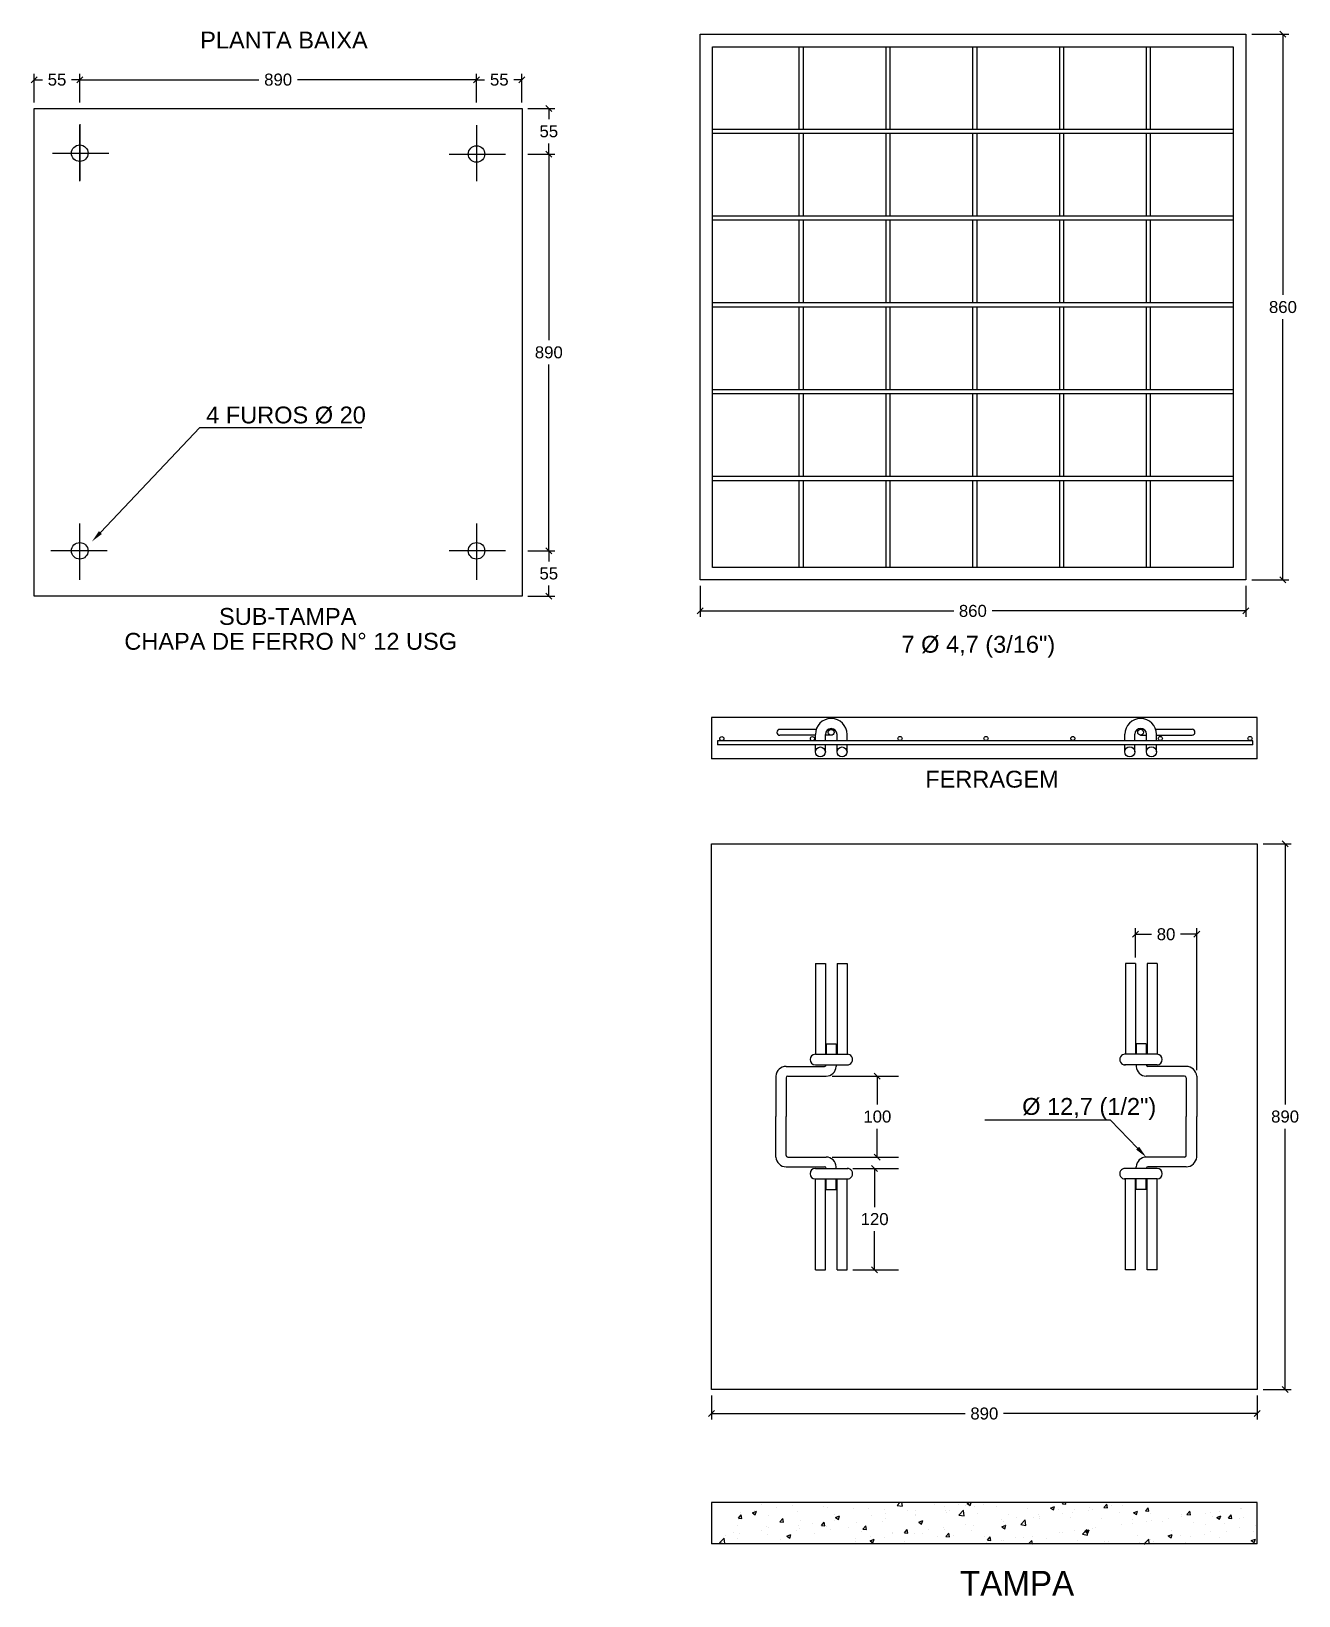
# Model space of a CAD drawing. Header units: millimetres. Extents: x 425 to 646, y 332 to 411.
# Drawn here: x 555.274 to 557.388, y 383.827 to 386.436 of the extents above; entities that cross this region are included whole.
import ezdxf
from ezdxf.enums import TextEntityAlignment as Align

# ---------------------------------------------------------------- set-up
doc = ezdxf.new("R2010")
doc.units = ezdxf.units.MM
doc.linetypes.add('DASHDOT2', pattern=[12.7, 6.35, -3.175, 0, -3.175])
doc.linetypes.add('HIDDEN2', pattern=[4.7625, 3.175, -1.5875])
for name, color, linetype in [('Alvenaria', 7, 'Continuous'), ('Cotas', 1, 'Continuous'), ('nivel', 4, 'Continuous'), ('texto', 7, 'Continuous')]:
    doc.layers.add(name, color=color, linetype=linetype)
doc.styles.add('ARIAL', font='arial.ttf')
doc.styles.add('AVANGARD', font='', dxfattribs={"height": 0.075})
doc.styles.get('AVANGARD').set_extended_font_data('AvantGarde Bk BT')
doc.dimstyles.new('RICARDO-1-10', dxfattribs={"dimtxt": 0.02, "dimasz": 0.01, "dimexe": 0.01, "dimexo": 0.01, "dimgap": 0.01, "dimtad": 0, "dimtih": 1, "dimtoh": 1, "dimdec": 0, "dimlfac": 1000, "dimzin": 0, "dimdsep": 46, "dimtxsty": 'ARIAL', "dimblk": 'OBLIQUE', "dimcen": 0, "dimclrt": 4, "dimadec": 0, "dimazin": 0, "dimtfac": 1, "dimtdec": 0, "dimtofl": 0, "dimtmove": 0, "dimatfit": 3, "dimldrblk": 'CLOSEDBLANK', "dimfxl": 0, "dimtolj": 1, "dimtzin": 0, "dimarcsym": 0})

# ---------------------------------------------------------------- blocks, each defined once
blk = doc.blocks.new('*X17')
at = {"color": 0}
for p, q in [((109.268, 71.43), (109.268, 71.43)), ((109.641, 71.415), (109.641, 71.415)), ((109.83, 71.376), (109.83, 71.376)), ((110.015, 71.399), (110.015, 71.399)), ((110.272, 71.434), (110.272, 71.434)), ((110.389, 71.383), (110.389, 71.383)), ((110.441, 71.381), (110.441, 71.381)), ((110.762, 71.367), (110.762, 71.367)), ((110.8, 71.43), (110.8, 71.43)), ((110.934, 71.358), (110.934, 71.358)), ((111.136, 71.351), (111.136, 71.351)), ((111.285, 71.4), (111.319, 71.435)), ((111.285, 71.4), (111.347, 71.39)), ((111.348, 71.39), (111.342, 71.435)), ((111.343, 71.428), (111.343, 71.428)), ((111.362, 71.43), (111.362, 71.43)), ((111.736, 71.414), (111.736, 71.414)), ((111.853, 71.391), (111.853, 71.391)), ((112.028, 71.414), (112.028, 71.414)), ((112.11, 71.398), (112.11, 71.398)), ((112.133, 71.424), (112.16, 71.435)), ((112.133, 71.424), (112.168, 71.401)), ((112.168, 71.401), (112.18, 71.435)), ((112.222, 71.389), (112.222, 71.389)), ((112.327, 71.414), (112.327, 71.414)), ((112.483, 71.382), (112.483, 71.382)), ((112.857, 71.366), (112.857, 71.366)), ((113.139, 71.368), (113.188, 71.387)), ((113.139, 71.368), (113.174, 71.345)), ((113.174, 71.345), (113.188, 71.387)), ((113.231, 71.351), (113.231, 71.351)), ((113.284, 71.421), (113.296, 71.435)), ((113.284, 71.421), (113.326, 71.417)), ((113.326, 71.417), (113.323, 71.435)), ((113.609, 71.37), (113.609, 71.37)), ((113.653, 71.355), (113.653, 71.355)), ((113.786, 71.377), (113.82, 71.417)), ((113.786, 71.377), (113.828, 71.373)), ((113.819, 71.38), (113.819, 71.38)), ((113.828, 71.373), (113.82, 71.417)), ((113.874, 71.405), (113.874, 71.405)), ((114.013, 71.404), (114.013, 71.404)), ((114.288, 71.333), (114.322, 71.373)), ((114.33, 71.329), (114.322, 71.373)), ((115.434, 71.362), (115.434, 71.362)), ((115.455, 71.361), (115.455, 71.361)), ((109.364, 71.234), (109.364, 71.234)), ((109.365, 71.246), (109.398, 71.286)), ((109.365, 71.246), (109.407, 71.242)), ((109.39, 71.318), (109.39, 71.318)), ((109.407, 71.242), (109.399, 71.286)), ((109.533, 71.311), (109.582, 71.33)), ((109.533, 71.311), (109.568, 71.287)), ((109.565, 71.341), (109.565, 71.341)), ((109.568, 71.287), (109.582, 71.33)), ((109.724, 71.284), (109.724, 71.284)), ((109.867, 71.202), (109.901, 71.242)), ((109.867, 71.202), (109.909, 71.198)), ((109.909, 71.198), (109.901, 71.242)), ((110.077, 71.328), (110.077, 71.328)), ((110.088, 71.158), (110.088, 71.158)), ((110.118, 71.218), (110.118, 71.218)), ((110.263, 71.181), (110.263, 71.181)), ((110.369, 71.158), (110.403, 71.198)), ((110.411, 71.154), (110.403, 71.198)), ((110.526, 71.288), (110.526, 71.288)), ((110.529, 71.216), (110.529, 71.216)), ((110.539, 71.255), (110.588, 71.274)), ((110.539, 71.255), (110.574, 71.231)), ((110.574, 71.231), (110.588, 71.273)), ((110.792, 71.197), (110.792, 71.197)), ((110.971, 71.275), (110.971, 71.275)), ((111.102, 71.204), (111.102, 71.204)), ((111.145, 71.242), (111.145, 71.242)), ((111.146, 71.298), (111.146, 71.298)), ((111.411, 71.333), (111.411, 71.333)), ((111.509, 71.294), (111.509, 71.294)), ((111.51, 71.336), (111.51, 71.336)), ((111.51, 71.274), (111.51, 71.274)), ((111.545, 71.199), (111.594, 71.218)), ((111.545, 71.199), (111.58, 71.175)), ((111.58, 71.175), (111.594, 71.217)), ((111.868, 71.344), (111.868, 71.344)), ((111.883, 71.32), (111.883, 71.32)), ((111.919, 71.344), (111.919, 71.344)), ((112.032, 71.284), (112.087, 71.341)), ((112.032, 71.284), (112.095, 71.274)), ((112.095, 71.274), (112.087, 71.34)), ((112.109, 71.173), (112.109, 71.173)), ((112.257, 71.304), (112.257, 71.304)), ((112.551, 71.231), (112.551, 71.231)), ((112.551, 71.143), (112.6, 71.161)), ((112.577, 71.208), (112.577, 71.208)), ((112.586, 71.119), (112.6, 71.161)), ((112.594, 71.169), (112.594, 71.169)), ((112.631, 71.288), (112.631, 71.288)), ((112.727, 71.254), (112.727, 71.254)), ((112.779, 71.168), (112.834, 71.225)), ((112.779, 71.168), (112.842, 71.158)), ((112.842, 71.158), (112.834, 71.225)), ((112.936, 71.257), (112.936, 71.257)), ((112.992, 71.289), (112.992, 71.289)), ((113.002, 71.239), (113.002, 71.239)), ((113.004, 71.272), (113.004, 71.272)), ((113.29, 71.302), (113.29, 71.302)), ((113.378, 71.257), (113.378, 71.257)), ((113.411, 71.31), (113.411, 71.31)), ((113.434, 71.347), (113.434, 71.347)), ((113.604, 71.335), (113.604, 71.335)), ((113.752, 71.241), (113.752, 71.241)), ((113.978, 71.319), (113.978, 71.319)), ((114.004, 71.171), (114.004, 71.171)), ((114.126, 71.225), (114.126, 71.225)), ((114.132, 71.187), (114.132, 71.187)), ((114.145, 71.312), (114.194, 71.331)), ((114.145, 71.312), (114.18, 71.289)), ((114.18, 71.289), (114.194, 71.331)), ((114.288, 71.333), (114.33, 71.329)), ((114.307, 71.21), (114.307, 71.21)), ((114.352, 71.303), (114.352, 71.303)), ((114.358, 71.216), (114.358, 71.216)), ((114.499, 71.209), (114.499, 71.209)), ((114.572, 71.245), (114.572, 71.245)), ((114.721, 71.268), (114.721, 71.268)), ((114.725, 71.288), (114.725, 71.288)), ((114.79, 71.289), (114.824, 71.329)), ((114.79, 71.289), (114.832, 71.285)), ((114.832, 71.285), (114.824, 71.329)), ((114.873, 71.193), (114.873, 71.193)), ((115.014, 71.303), (115.014, 71.303)), ((115.015, 71.172), (115.015, 71.172)), ((115.081, 71.317), (115.081, 71.317)), ((115.099, 71.272), (115.099, 71.272)), ((115.151, 71.256), (115.2, 71.275)), ((115.151, 71.256), (115.186, 71.233)), ((115.186, 71.233), (115.2, 71.275)), ((115.19, 71.326), (115.19, 71.326)), ((115.247, 71.178), (115.247, 71.178)), ((115.293, 71.245), (115.326, 71.285)), ((115.293, 71.245), (115.334, 71.241)), ((115.334, 71.241), (115.326, 71.285)), ((115.423, 71.242), (115.423, 71.242)), ((115.473, 71.256), (115.473, 71.256)), ((115.62, 71.162), (115.62, 71.162)), ((109.137, 70.949), (109.191, 71.006)), ((109.199, 70.94), (109.191, 71.006)), ((109.206, 71.042), (109.206, 71.042)), ((109.301, 71.078), (109.301, 71.078)), ((109.355, 71.153), (109.355, 71.153)), ((109.356, 71.001), (109.356, 71.001)), ((109.381, 71.065), (109.381, 71.065)), ((109.646, 71.1), (109.646, 71.1)), ((109.71, 71.148), (109.71, 71.148)), ((109.715, 71.051), (109.715, 71.051)), ((109.728, 71.137), (109.728, 71.137)), ((109.877, 70.994), (109.877, 70.994)), ((109.951, 71.029), (110, 71.048)), ((109.951, 71.029), (109.986, 71.006)), ((109.986, 71.005), (110, 71.048)), ((110.069, 71.095), (110.069, 71.095)), ((110.102, 71.121), (110.102, 71.121)), ((110.286, 71.064), (110.286, 71.064)), ((110.369, 71.158), (110.411, 71.154)), ((110.432, 71.148), (110.432, 71.148)), ((110.476, 71.105), (110.476, 71.105)), ((110.694, 71.134), (110.694, 71.134)), ((110.786, 70.998), (110.786, 70.998)), ((110.849, 71.09), (110.849, 71.09)), ((110.871, 71.114), (110.905, 71.154)), ((110.871, 71.114), (110.913, 71.11)), ((110.913, 71.11), (110.905, 71.154)), ((110.957, 70.973), (111.006, 70.992)), ((110.957, 70.973), (110.992, 70.949)), ((110.962, 71.022), (110.962, 71.022)), ((110.992, 70.949), (111.006, 70.992)), ((111.137, 71.009), (111.137, 71.009)), ((111.223, 71.074), (111.223, 71.074)), ((111.227, 71.056), (111.227, 71.056)), ((111.373, 71.07), (111.407, 71.11)), ((111.373, 71.07), (111.415, 71.066)), ((111.415, 71.066), (111.407, 71.11)), ((111.5, 71.061), (111.5, 71.061)), ((111.597, 71.058), (111.597, 71.058)), ((111.669, 71.115), (111.669, 71.115)), ((111.778, 71.029), (111.778, 71.029)), ((111.844, 71.138), (111.844, 71.138)), ((111.86, 71.111), (111.86, 71.111)), ((111.875, 71.026), (111.909, 71.066)), ((111.875, 71.026), (111.917, 71.022)), ((111.917, 71.022), (111.909, 71.066)), ((111.97, 71.042), (111.97, 71.042)), ((112.186, 71.099), (112.186, 71.099)), ((112.213, 71.156), (112.213, 71.156)), ((112.344, 71.026), (112.344, 71.026)), ((112.377, 70.982), (112.411, 71.022)), ((112.377, 70.982), (112.419, 70.978)), ((112.419, 70.978), (112.411, 71.022)), ((112.542, 70.978), (112.542, 70.978)), ((112.551, 71.143), (112.586, 71.119)), ((112.568, 70.975), (112.568, 70.975)), ((112.718, 71.011), (112.718, 71.011)), ((112.808, 71.013), (112.808, 71.013)), ((112.879, 70.938), (112.913, 70.978)), ((112.921, 70.935), (112.913, 70.978)), ((112.928, 71.024), (112.928, 71.024)), ((113.091, 70.995), (113.091, 70.995)), ((113.25, 71.071), (113.25, 71.071)), ((113.281, 71.069), (113.281, 71.069)), ((113.425, 71.094), (113.425, 71.094)), ((113.465, 70.979), (113.465, 70.979)), ((113.526, 71.052), (113.581, 71.109)), ((113.526, 71.052), (113.589, 71.042)), ((113.557, 71.087), (113.606, 71.105)), ((113.557, 71.087), (113.592, 71.063)), ((113.589, 71.042), (113.581, 71.109)), ((113.592, 71.063), (113.606, 71.105)), ((113.645, 71.122), (113.645, 71.122)), ((113.69, 71.129), (113.69, 71.129)), ((114.198, 71.032), (114.198, 71.032)), ((114.273, 70.936), (114.328, 70.993)), ((114.335, 70.935), (114.328, 70.993)), ((114.349, 70.983), (114.349, 70.983)), ((114.388, 70.969), (114.388, 70.969)), ((114.563, 71.031), (114.612, 71.049)), ((114.563, 71.031), (114.598, 71.007)), ((114.598, 71.007), (114.612, 71.049)), ((114.606, 71.102), (114.606, 71.102)), ((114.713, 71.035), (114.713, 71.035)), ((114.83, 71.027), (114.83, 71.027)), ((115.006, 71.05), (115.006, 71.05)), ((115.072, 71.084), (115.072, 71.084)), ((115.182, 71.018), (115.182, 71.018)), ((115.271, 71.085), (115.271, 71.085)), ((115.426, 71.129), (115.426, 71.129)), ((115.569, 70.974), (115.618, 70.993)), ((115.569, 70.974), (115.604, 70.951)), ((115.591, 71.089), (115.591, 71.089)), ((115.604, 70.951), (115.618, 70.993)), ((109.137, 70.949), (109.199, 70.94)), ((110.344, 70.94), (110.344, 70.94)), ((110.783, 70.964), (110.783, 70.964)), ((111.369, 70.959), (111.369, 70.959)), ((112.01, 70.935), (112.012, 70.936)), ((112.012, 70.935), (112.012, 70.936)), ((112.367, 70.955), (112.367, 70.955)), ((112.879, 70.938), (112.916, 70.935)), ((113.79, 70.962), (113.79, 70.962)), ((113.839, 70.963), (113.839, 70.963)), ((113.996, 70.938), (113.996, 70.938)), ((114.212, 70.947), (114.212, 70.947)), ((114.273, 70.936), (114.282, 70.935)), ((114.774, 70.948), (114.774, 70.948))]:
    blk.add_line(p, q, dxfattribs=at)
blk = doc.blocks.new('_Oblique')
at = {"color": 0, "linetype": 'ByBlock', "lineweight": -2}
blk.add_line((-0.5, -0.5), (0.5, 0.5), dxfattribs=at)
blk = doc.blocks.new('*D223')
at = {"layer": 'Cotas', "color": 0, "lineweight": -2, "transparency": 16777216}
for p, q in [((557.3091, 386.431), (557.3712, 386.431)), ((557.3612, 386.431), (557.3612, 385.9963)), ((557.3612, 385.5213), (557.3612, 385.9559)), ((557.3091, 385.5213), (557.3712, 385.5213))]:
    blk.add_line(p, q, dxfattribs=at)
at = {"layer": 'DEFPOINTS', "color": 0, "transparency": 16777216}
for p in [(557.2991, 386.431), (557.3612, 386.431), (557.2991, 385.5213)]:
    blk.add_point(p, dxfattribs=at)
at = {"layer": 'Cotas', "color": 0, "lineweight": -2, "transparency": 16777216, "xscale": 0.01, "yscale": 0.01, "zscale": 0.01}
for p, rotation in [((557.3612, 386.431), 90), ((557.3612, 385.5213), 270)]:
    blk.add_blockref('_Oblique', p, dxfattribs=dict(at, rotation=rotation))
at = {"layer": 'Cotas', "color": 4, "transparency": 16777216, "insert": (557.3612, 385.9761), "char_height": 0.02, "attachment_point": 5, "style": 'ARIAL'}
blk.add_mtext('\\A1;860', dxfattribs=at)
blk = doc.blocks.new('_ClosedBlank')
at = {"color": 0, "linetype": 'ByBlock', "lineweight": -2}
for p, q in [((-1, 0.17), (0, 0)), ((-1, 0.17), (-1, -0.17)), ((0, 0), (-1, -0.17))]:
    blk.add_line(p, q, dxfattribs=at)
blk = doc.blocks.new('*D224')
at = {"layer": 'Cotas', "color": 0, "lineweight": -2, "transparency": 16777216}
for p, q in [((556.3894, 385.5113), (556.3894, 385.4594)), ((557.2991, 385.5113), (557.2991, 385.4594)), ((556.3894, 385.4694), (556.8122, 385.4694)), ((557.2991, 385.4694), (556.8763, 385.4694))]:
    blk.add_line(p, q, dxfattribs=at)
at = {"layer": 'DEFPOINTS', "color": 0, "transparency": 16777216}
for p in [(556.3894, 385.5213), (557.2991, 385.5213), (557.2991, 385.4694)]:
    blk.add_point(p, dxfattribs=at)
at = {"layer": 'Cotas', "color": 0, "lineweight": -2, "transparency": 16777216, "xscale": 0.01, "yscale": 0.01, "zscale": 0.01, "rotation": 180}
blk.add_blockref('_Oblique', (556.3894, 385.4694), dxfattribs=at)
at = {"layer": 'Cotas', "color": 0, "lineweight": -2, "transparency": 16777216, "xscale": 0.01, "yscale": 0.01, "zscale": 0.01}
blk.add_blockref('_Oblique', (557.2991, 385.4694), dxfattribs=at)
at = {"layer": 'Cotas', "color": 4, "transparency": 16777216, "insert": (556.8442, 385.4694), "char_height": 0.02, "attachment_point": 5, "style": 'ARIAL'}
blk.add_mtext('\\A1;860', dxfattribs=at)
blk = doc.blocks.new('*D225')
at = {"layer": 'Cotas', "color": 0, "lineweight": -2, "transparency": 16777216}
for p, q in [((556.1024, 385.5697), (556.1471, 385.5697)), ((556.1371, 385.5697), (556.1371, 385.552)), ((556.1371, 385.4939), (556.1371, 385.5116)), ((556.1024, 385.4939), (556.1471, 385.4939))]:
    blk.add_line(p, q, dxfattribs=at)
at = {"layer": 'DEFPOINTS', "color": 0, "transparency": 16777216}
for p in [(556.0924, 385.5697), (556.1371, 385.5697), (556.0924, 385.4939)]:
    blk.add_point(p, dxfattribs=at)
at = {"layer": 'Cotas', "color": 0, "lineweight": -2, "transparency": 16777216, "xscale": 0.01, "yscale": 0.01, "zscale": 0.01}
for p, rotation in [((556.1371, 385.5697), 90), ((556.1371, 385.4939), 270)]:
    blk.add_blockref('_Oblique', p, dxfattribs=dict(at, rotation=rotation))
at = {"layer": 'Cotas', "color": 4, "transparency": 16777216, "insert": (556.1371, 385.5318), "char_height": 0.02, "attachment_point": 5, "style": 'ARIAL'}
blk.add_mtext('\\A1;55', dxfattribs=at)
blk = doc.blocks.new('*D226')
at = {"layer": 'Cotas', "color": 0, "lineweight": -2, "transparency": 16777216}
for p, q in [((556.1024, 386.2313), (556.1471, 386.2313)), ((556.1371, 386.2313), (556.1371, 385.9207)), ((556.1371, 385.5697), (556.1371, 385.8803)), ((556.1024, 385.5697), (556.1471, 385.5697))]:
    blk.add_line(p, q, dxfattribs=at)
at = {"layer": 'DEFPOINTS', "color": 0, "transparency": 16777216}
for p in [(556.0924, 386.2313), (556.1371, 386.2313), (556.0924, 385.5697)]:
    blk.add_point(p, dxfattribs=at)
at = {"layer": 'Cotas', "color": 0, "lineweight": -2, "transparency": 16777216, "xscale": 0.01, "yscale": 0.01, "zscale": 0.01}
for p, rotation in [((556.1371, 386.2313), 90), ((556.1371, 385.5697), 270)]:
    blk.add_blockref('_Oblique', p, dxfattribs=dict(at, rotation=rotation))
at = {"layer": 'Cotas', "color": 4, "transparency": 16777216, "insert": (556.1371, 385.9005), "char_height": 0.02, "attachment_point": 5, "style": 'ARIAL'}
blk.add_mtext('\\A1;890', dxfattribs=at)
blk = doc.blocks.new('*D227')
at = {"layer": 'Cotas', "color": 0, "lineweight": -2, "transparency": 16777216}
for p, q in [((556.1024, 386.3071), (556.1471, 386.3071)), ((556.1371, 386.3071), (556.1371, 386.2894)), ((556.1024, 386.2313), (556.1471, 386.2313)), ((556.1371, 386.2313), (556.1371, 386.249))]:
    blk.add_line(p, q, dxfattribs=at)
at = {"layer": 'DEFPOINTS', "color": 0, "transparency": 16777216}
for p in [(556.0924, 386.3071), (556.1371, 386.3071), (556.0924, 386.2313)]:
    blk.add_point(p, dxfattribs=at)
at = {"layer": 'Cotas', "color": 0, "lineweight": -2, "transparency": 16777216, "xscale": 0.01, "yscale": 0.01, "zscale": 0.01}
for p, rotation in [((556.1371, 386.3071), 90), ((556.1371, 386.2313), 270)]:
    blk.add_blockref('_Oblique', p, dxfattribs=dict(at, rotation=rotation))
at = {"layer": 'Cotas', "color": 4, "transparency": 16777216, "insert": (556.1371, 386.2692), "char_height": 0.02, "attachment_point": 5, "style": 'ARIAL'}
blk.add_mtext('\\A1;55', dxfattribs=at)
blk = doc.blocks.new('*D228')
at = {"layer": 'Cotas', "color": 0, "lineweight": -2, "transparency": 16777216}
for p, q in [((556.0166, 386.3171), (556.0166, 386.3653)), ((556.0924, 386.3171), (556.0924, 386.3653)), ((556.0166, 386.3553), (556.0301, 386.3553)), ((556.0924, 386.3553), (556.0789, 386.3553))]:
    blk.add_line(p, q, dxfattribs=at)
at = {"layer": 'DEFPOINTS', "color": 0, "transparency": 16777216}
for p in [(556.0166, 386.3553), (556.0166, 386.3071), (556.0924, 386.3071)]:
    blk.add_point(p, dxfattribs=at)
at = {"layer": 'Cotas', "color": 0, "lineweight": -2, "transparency": 16777216, "xscale": 0.01, "yscale": 0.01, "zscale": 0.01, "rotation": 180}
blk.add_blockref('_Oblique', (556.0166, 386.3553), dxfattribs=at)
at = {"layer": 'Cotas', "color": 0, "lineweight": -2, "transparency": 16777216, "xscale": 0.01, "yscale": 0.01, "zscale": 0.01}
blk.add_blockref('_Oblique', (556.0924, 386.3553), dxfattribs=at)
at = {"layer": 'Cotas', "color": 4, "transparency": 16777216, "insert": (556.0545, 386.3553), "char_height": 0.02, "attachment_point": 5, "style": 'ARIAL'}
blk.add_mtext('\\A1;55', dxfattribs=at)
blk = doc.blocks.new('*D229')
at = {"layer": 'Cotas', "color": 0, "lineweight": -2, "transparency": 16777216}
for p, q in [((555.355, 386.3171), (555.355, 386.3653)), ((556.0166, 386.3171), (556.0166, 386.3653)), ((555.355, 386.3553), (555.6537, 386.3553)), ((556.0166, 386.3553), (555.7179, 386.3553))]:
    blk.add_line(p, q, dxfattribs=at)
at = {"layer": 'DEFPOINTS', "color": 0, "transparency": 16777216}
for p in [(555.355, 386.3553), (555.355, 386.3071), (556.0166, 386.3071)]:
    blk.add_point(p, dxfattribs=at)
at = {"layer": 'Cotas', "color": 0, "lineweight": -2, "transparency": 16777216, "xscale": 0.01, "yscale": 0.01, "zscale": 0.01, "rotation": 180}
blk.add_blockref('_Oblique', (555.355, 386.3553), dxfattribs=at)
at = {"layer": 'Cotas', "color": 0, "lineweight": -2, "transparency": 16777216, "xscale": 0.01, "yscale": 0.01, "zscale": 0.01}
blk.add_blockref('_Oblique', (556.0166, 386.3553), dxfattribs=at)
at = {"layer": 'Cotas', "color": 4, "transparency": 16777216, "insert": (555.6858, 386.3553), "char_height": 0.02, "attachment_point": 5, "style": 'ARIAL'}
blk.add_mtext('\\A1;890', dxfattribs=at)
blk = doc.blocks.new('*D230')
at = {"layer": 'Cotas', "color": 0, "lineweight": -2, "transparency": 16777216}
for p, q in [((555.2792, 386.3171), (555.2792, 386.3653)), ((555.355, 386.3171), (555.355, 386.3653)), ((555.2792, 386.3553), (555.2927, 386.3553)), ((555.355, 386.3553), (555.3415, 386.3553))]:
    blk.add_line(p, q, dxfattribs=at)
at = {"layer": 'DEFPOINTS', "color": 0, "transparency": 16777216}
for p in [(555.2792, 386.3553), (555.2792, 386.3071), (555.355, 386.3071)]:
    blk.add_point(p, dxfattribs=at)
at = {"layer": 'Cotas', "color": 0, "lineweight": -2, "transparency": 16777216, "xscale": 0.01, "yscale": 0.01, "zscale": 0.01, "rotation": 180}
blk.add_blockref('_Oblique', (555.2792, 386.3553), dxfattribs=at)
at = {"layer": 'Cotas', "color": 0, "lineweight": -2, "transparency": 16777216, "xscale": 0.01, "yscale": 0.01, "zscale": 0.01}
blk.add_blockref('_Oblique', (555.355, 386.3553), dxfattribs=at)
at = {"layer": 'Cotas', "color": 4, "transparency": 16777216, "insert": (555.3171, 386.3553), "char_height": 0.02, "attachment_point": 5, "style": 'ARIAL'}
blk.add_mtext('\\A1;55', dxfattribs=at)
blk = doc.blocks.new('*D231')
at = {"layer": 'Cotas', "color": 0, "lineweight": -2, "transparency": 16777216}
for p, q in [((556.6443, 384.5398), (556.6904, 384.5398)), ((556.6804, 384.5398), (556.6804, 384.4755)), ((556.6804, 384.3707), (556.6804, 384.4351)), ((556.6443, 384.3707), (556.6904, 384.3707))]:
    blk.add_line(p, q, dxfattribs=at)
at = {"layer": 'DEFPOINTS', "color": 0, "transparency": 16777216}
for p in [(556.6343, 384.5398), (556.6804, 384.5398), (556.6343, 384.3707)]:
    blk.add_point(p, dxfattribs=at)
at = {"layer": 'Cotas', "color": 0, "lineweight": -2, "transparency": 16777216, "xscale": 0.01, "yscale": 0.01, "zscale": 0.01}
for p, rotation in [((556.6804, 384.5398), 90), ((556.6804, 384.3707), 270)]:
    blk.add_blockref('_Oblique', p, dxfattribs=dict(at, rotation=rotation))
at = {"layer": 'Cotas', "color": 4, "transparency": 16777216, "insert": (556.6804, 384.4553), "char_height": 0.02, "attachment_point": 5, "style": 'ARIAL'}
blk.add_mtext('\\A1;120', dxfattribs=at)
blk = doc.blocks.new('*D232')
at = {"layer": 'Cotas', "color": 0, "lineweight": -2, "transparency": 16777216}
for p, q in [((556.6096, 384.6938), (556.6949, 384.6938)), ((556.6849, 384.6938), (556.6849, 384.6465)), ((556.6849, 384.5587), (556.6849, 384.6061)), ((556.6096, 384.5587), (556.6949, 384.5587))]:
    blk.add_line(p, q, dxfattribs=at)
at = {"layer": 'DEFPOINTS', "color": 0, "transparency": 16777216}
for p in [(556.5996, 384.6938), (556.6849, 384.6938), (556.5996, 384.5587)]:
    blk.add_point(p, dxfattribs=at)
at = {"layer": 'Cotas', "color": 0, "lineweight": -2, "transparency": 16777216, "xscale": 0.01, "yscale": 0.01, "zscale": 0.01}
for p, rotation in [((556.6849, 384.6938), 90), ((556.6849, 384.5587), 270)]:
    blk.add_blockref('_Oblique', p, dxfattribs=dict(at, rotation=rotation))
at = {"layer": 'Cotas', "color": 4, "transparency": 16777216, "insert": (556.6849, 384.6263), "char_height": 0.02, "attachment_point": 5, "style": 'ARIAL'}
blk.add_mtext('\\A1;100', dxfattribs=at)
blk = doc.blocks.new('*D233')
at = {"layer": 'Cotas', "color": 0, "lineweight": -2, "transparency": 16777216}
for p, q in [((557.1152, 384.8918), (557.1152, 384.9403)), ((557.1152, 384.9303), (557.142, 384.9303)), ((557.2175, 384.9303), (557.1906, 384.9303)), ((557.2175, 384.7038), (557.2175, 384.9403))]:
    blk.add_line(p, q, dxfattribs=at)
at = {"layer": 'DEFPOINTS', "color": 0, "transparency": 16777216}
for p in [(557.2175, 384.9303), (557.1152, 384.8818), (557.2175, 384.6938)]:
    blk.add_point(p, dxfattribs=at)
at = {"layer": 'Cotas', "color": 0, "lineweight": -2, "transparency": 16777216, "xscale": 0.01, "yscale": 0.01, "zscale": 0.01, "rotation": 180}
blk.add_blockref('_Oblique', (557.1152, 384.9303), dxfattribs=at)
at = {"layer": 'Cotas', "color": 0, "lineweight": -2, "transparency": 16777216, "xscale": 0.01, "yscale": 0.01, "zscale": 0.01}
blk.add_blockref('_Oblique', (557.2175, 384.9303), dxfattribs=at)
at = {"layer": 'Cotas', "color": 4, "transparency": 16777216, "insert": (557.1663, 384.9303), "char_height": 0.02, "attachment_point": 5, "style": 'ARIAL'}
blk.add_mtext('\\A1;80', dxfattribs=at)
blk = doc.blocks.new('*D234')
at = {"layer": 'Cotas', "color": 0, "lineweight": -2, "transparency": 16777216}
for p, q in [((556.4084, 384.1614), (556.4084, 384.1211)), ((557.3182, 384.1614), (557.3182, 384.1211)), ((556.4084, 384.1311), (556.8312, 384.1311)), ((557.3182, 384.1311), (556.8954, 384.1311))]:
    blk.add_line(p, q, dxfattribs=at)
at = {"layer": 'DEFPOINTS', "color": 0, "transparency": 16777216}
for p in [(556.4084, 384.1714), (557.3182, 384.1714), (557.3182, 384.1311)]:
    blk.add_point(p, dxfattribs=at)
at = {"layer": 'Cotas', "color": 0, "lineweight": -2, "transparency": 16777216, "xscale": 0.01, "yscale": 0.01, "zscale": 0.01, "rotation": 180}
blk.add_blockref('_Oblique', (556.4084, 384.1311), dxfattribs=at)
at = {"layer": 'Cotas', "color": 0, "lineweight": -2, "transparency": 16777216, "xscale": 0.01, "yscale": 0.01, "zscale": 0.01}
blk.add_blockref('_Oblique', (557.3182, 384.1311), dxfattribs=at)
at = {"layer": 'Cotas', "color": 4, "transparency": 16777216, "insert": (556.8633, 384.1311), "char_height": 0.02, "attachment_point": 5, "style": 'ARIAL'}
blk.add_mtext('\\A1;890', dxfattribs=at)
blk = doc.blocks.new('*D235')
at = {"layer": 'Cotas', "color": 0, "lineweight": -2, "transparency": 16777216}
for p, q in [((557.3282, 385.0811), (557.3748, 385.0811)), ((557.3648, 385.0811), (557.3648, 384.6465)), ((557.3648, 384.1714), (557.3648, 384.6061)), ((557.3282, 384.1714), (557.3748, 384.1714))]:
    blk.add_line(p, q, dxfattribs=at)
at = {"layer": 'DEFPOINTS', "color": 0, "transparency": 16777216}
for p in [(557.3182, 385.0811), (557.3182, 384.1714), (557.3648, 384.1714)]:
    blk.add_point(p, dxfattribs=at)
at = {"layer": 'Cotas', "color": 0, "lineweight": -2, "transparency": 16777216, "xscale": 0.01, "yscale": 0.01, "zscale": 0.01}
for p, rotation in [((557.3648, 385.0811), 90), ((557.3648, 384.1714), 270)]:
    blk.add_blockref('_Oblique', p, dxfattribs=dict(at, rotation=rotation))
at = {"layer": 'Cotas', "color": 4, "transparency": 16777216, "insert": (557.3648, 384.6263), "char_height": 0.02, "attachment_point": 5, "style": 'ARIAL'}
blk.add_mtext('\\A1;890', dxfattribs=at)

msp = doc.modelspace()

# ---------------------------------------------------------------- linework, layer by layer
at = {"layer": 'Alvenaria'}
for p, q in [((556.38936, 386.43098), (557.29909, 386.43098)), ((556.38936, 385.52125), (556.38936, 386.43098)), ((556.41004, 386.41031), (557.27842, 386.41031)), ((556.41004, 385.54193), (556.41004, 386.41031)), ((556.55477, 386.27247), (556.55477, 386.41031)), ((556.56166, 386.27247), (556.56166, 386.41031)), ((556.6995, 386.27247), (556.6995, 386.41031)), ((556.70639, 386.27247), (556.70639, 386.41031)), ((556.84423, 386.27247), (556.84423, 386.41031)), ((556.85112, 386.27247), (556.85112, 386.41031)), ((556.98896, 386.27247), (556.98896, 386.41031)), ((556.99585, 386.27247), (556.99585, 386.41031)), ((557.13369, 386.27247), (557.13369, 386.41031)), ((557.14058, 386.27247), (557.14058, 386.41031)), ((557.27842, 386.41031), (557.27842, 385.54193)), ((557.29909, 386.43098), (557.29909, 385.52125)), ((555.27918, 386.30712), (556.09242, 386.30712)), ((555.27918, 385.49388), (555.27918, 386.30712)), ((556.09242, 386.30712), (556.09242, 385.49388)), ((557.27842, 386.27247), (556.41004, 386.27247)), ((557.27842, 386.26558), (556.41004, 386.26558)), ((556.55477, 386.12774), (556.55477, 386.26558)), ((556.56166, 386.12774), (556.56166, 386.26558)), ((556.6995, 386.12774), (556.6995, 386.26558)), ((556.70639, 386.12774), (556.70639, 386.26558)), ((556.84423, 386.12774), (556.84423, 386.26558)), ((556.85112, 386.12774), (556.85112, 386.26558)), ((556.98896, 386.12774), (556.98896, 386.26558)), ((556.99585, 386.12774), (556.99585, 386.26558)), ((557.13369, 386.12774), (557.13369, 386.26558)), ((557.14058, 386.12774), (557.14058, 386.26558)), ((557.27842, 386.12774), (556.41004, 386.12774)), ((557.27842, 386.12085), (556.41004, 386.12085)), ((556.55477, 385.98301), (556.55477, 386.12085)), ((556.56166, 385.98301), (556.56166, 386.12085)), ((556.6995, 385.98301), (556.6995, 386.12085)), ((556.70639, 385.98301), (556.70639, 386.12085)), ((556.84423, 385.98301), (556.84423, 386.12085)), ((556.85112, 385.98301), (556.85112, 386.12085)), ((556.98896, 385.98301), (556.98896, 386.12085)), ((556.99585, 385.98301), (556.99585, 386.12085)), ((557.13369, 385.98301), (557.13369, 386.12085)), ((557.14058, 385.98301), (557.14058, 386.12085)), ((557.27842, 385.98301), (556.41004, 385.98301)), ((557.27842, 385.97612), (556.41004, 385.97612)), ((556.55477, 385.83828), (556.55477, 385.97612)), ((556.56166, 385.83828), (556.56166, 385.97612)), ((556.6995, 385.83828), (556.6995, 385.97612)), ((556.70639, 385.83828), (556.70639, 385.97612)), ((556.84423, 385.83828), (556.84423, 385.97612)), ((556.85112, 385.83828), (556.85112, 385.97612)), ((556.98896, 385.83828), (556.98896, 385.97612)), ((556.99585, 385.83828), (556.99585, 385.97612)), ((557.13369, 385.83828), (557.13369, 385.97612)), ((557.14058, 385.83828), (557.14058, 385.97612)), ((557.27842, 385.83828), (556.41004, 385.83828)), ((557.27842, 385.83139), (556.41004, 385.83139)), ((556.55477, 385.69355), (556.55477, 385.83139)), ((556.56166, 385.69355), (556.56166, 385.83139)), ((556.6995, 385.69355), (556.6995, 385.83139)), ((556.70639, 385.69355), (556.70639, 385.83139)), ((556.84423, 385.69355), (556.84423, 385.83139)), ((556.85112, 385.69355), (556.85112, 385.83139)), ((556.98896, 385.69355), (556.98896, 385.83139)), ((556.99585, 385.69355), (556.99585, 385.83139)), ((557.13369, 385.69355), (557.13369, 385.83139)), ((557.14058, 385.69355), (557.14058, 385.83139)), ((557.27842, 385.69355), (556.41004, 385.69355)), ((557.27842, 385.68666), (556.41004, 385.68666)), ((556.55477, 385.54193), (556.55477, 385.68666)), ((556.56166, 385.54193), (556.56166, 385.68666)), ((556.6995, 385.54193), (556.6995, 385.68666)), ((556.70639, 385.54193), (556.70639, 385.68666)), ((556.84423, 385.54193), (556.84423, 385.68666)), ((556.85112, 385.54193), (556.85112, 385.68666)), ((556.98896, 385.54193), (556.98896, 385.68666)), ((556.99585, 385.54193), (556.99585, 385.68666)), ((557.13369, 385.54193), (557.13369, 385.68666)), ((557.14058, 385.54193), (557.14058, 385.68666)), ((557.27842, 385.54193), (556.41004, 385.54193)), ((557.29909, 385.52125), (556.38936, 385.52125)), ((556.09242, 385.49388), (555.27918, 385.49388)), ((557.31818, 385.29194), (556.40845, 385.29194)), ((556.40845, 385.29194), (556.40845, 385.22303)), ((557.31818, 385.22303), (557.31818, 385.29194)), ((556.58291, 385.27188), (556.5222, 385.27188)), ((556.58156, 385.25296), (556.58156, 385.26356)), ((556.5982, 385.25296), (556.5982, 385.26356)), ((556.60795, 385.27188), (556.60286, 385.27188)), ((556.6177, 385.25296), (556.6177, 385.26356)), ((556.63434, 385.25296), (556.63434, 385.26356)), ((557.09753, 385.2532), (557.09753, 385.2638)), ((557.11416, 385.2532), (557.11416, 385.2638)), ((557.12391, 385.27212), (557.129, 385.27212)), ((557.12391, 385.26237), (557.13366, 385.26237)), ((557.13366, 385.2532), (557.13366, 385.2638)), ((557.14895, 385.27212), (557.20967, 385.27212)), ((557.1503, 385.2532), (557.1503, 385.2638)), ((557.1503, 385.26237), (557.20967, 385.26237)), ((557.31124, 385.25296), (556.41843, 385.25296)), ((556.41843, 385.25296), (556.41843, 385.24607)), ((557.31124, 385.24607), (556.41843, 385.24607)), ((556.58156, 385.26213), (556.5222, 385.26213)), ((556.58156, 385.23432), (556.58156, 385.24607)), ((556.60795, 385.26213), (556.5982, 385.26213)), ((556.5982, 385.23432), (556.5982, 385.24607)), ((556.6177, 385.23432), (556.6177, 385.24607)), ((556.63434, 385.23432), (556.63434, 385.24607)), ((557.09753, 385.23456), (557.09753, 385.24631)), ((557.11416, 385.23456), (557.11416, 385.24631)), ((557.13366, 385.23456), (557.13366, 385.24631)), ((557.1503, 385.23456), (557.1503, 385.24631)), ((557.31124, 385.24607), (557.31124, 385.25296)), ((557.31818, 385.22303), (556.40845, 385.22303)), ((556.40845, 385.08113), (557.31818, 385.08113)), ((556.40845, 384.17141), (556.40845, 385.08113)), ((557.31818, 385.08113), (557.31818, 384.17141)), ((556.59958, 384.7477), (556.59958, 384.7302)), ((556.59958, 384.7477), (556.61632, 384.7477)), ((556.61632, 384.7477), (556.61632, 384.7302)), ((557.11655, 384.7477), (557.11655, 384.7302)), ((557.13329, 384.7477), (557.11655, 384.7477)), ((557.13329, 384.7477), (557.13329, 384.7302)), ((556.58156, 384.7302), (556.6356, 384.7302)), ((557.1513, 384.7302), (557.09726, 384.7302)), ((556.5154, 384.69381), (556.5154, 384.62627)), ((556.53291, 384.70994), (556.59682, 384.70994)), ((556.53291, 384.69105), (556.53291, 384.62627)), ((556.53566, 384.69381), (556.59958, 384.69381)), ((556.58156, 384.71269), (556.6356, 384.71269)), ((556.59958, 384.71269), (556.59958, 384.71269)), ((556.61632, 384.71269), (556.61632, 384.70994)), ((557.1513, 384.71269), (557.09726, 384.71269)), ((557.11655, 384.71269), (557.11655, 384.70994)), ((557.13329, 384.71269), (557.13329, 384.71269)), ((557.19721, 384.69381), (557.13329, 384.69381)), ((557.19996, 384.70994), (557.13605, 384.70994)), ((557.19996, 384.69105), (557.19996, 384.62627)), ((557.21747, 384.69381), (557.21747, 384.62627)), ((556.5154, 384.55873), (556.5154, 384.62627)), ((556.53291, 384.56149), (556.53291, 384.62627)), ((557.19996, 384.56149), (557.19996, 384.62627)), ((557.21747, 384.55873), (557.21747, 384.62627)), ((556.53566, 384.55873), (556.59958, 384.55873)), ((557.19721, 384.55873), (557.13329, 384.55873)), ((556.53291, 384.5426), (556.59682, 384.5426)), ((556.58156, 384.53985), (556.6356, 384.53985)), ((556.59958, 384.53985), (556.59958, 384.53985)), ((556.61632, 384.53985), (556.61632, 384.5426)), ((557.1513, 384.53985), (557.09726, 384.53985)), ((557.11655, 384.53985), (557.11655, 384.5426)), ((557.13329, 384.53985), (557.13329, 384.53985)), ((557.19996, 384.5426), (557.13605, 384.5426)), ((556.58156, 384.52234), (556.6356, 384.52234)), ((556.59958, 384.50483), (556.59958, 384.52234)), ((556.61632, 384.50483), (556.61632, 384.52234)), ((557.1513, 384.52234), (557.09726, 384.52234)), ((557.11655, 384.50483), (557.11655, 384.52234)), ((557.13329, 384.50483), (557.13329, 384.52234)), ((556.59958, 384.50483), (556.61632, 384.50483)), ((557.13329, 384.50483), (557.11655, 384.50483)), ((557.31818, 384.17141), (556.40845, 384.17141)), ((557.31818, 383.98271), (556.40845, 383.98271)), ((556.40845, 383.98271), (556.40845, 383.91379)), ((557.31818, 383.91379), (557.31818, 383.98271)), ((557.31818, 383.91379), (556.40845, 383.91379))]:
    msp.add_line(p, q, dxfattribs=at)
at = {"layer": 'Alvenaria', "linetype": 'DASHDOT2'}
for p, q in [((555.35499, 386.28093), (555.35499, 386.1872)), ((555.35499, 386.18583), (555.35499, 386.27956)), ((556.01661, 386.27956), (556.01661, 386.18583)), ((555.30951, 386.23269), (555.40323, 386.23269)), ((555.97113, 386.23131), (556.06486, 386.23131)), ((555.35499, 385.52145), (555.35499, 385.61518)), ((556.01661, 385.61518), (556.01661, 385.52145)), ((555.40048, 385.56969), (555.30675, 385.56969)), ((556.06486, 385.56969), (555.97113, 385.56969))]:
    msp.add_line(p, q, dxfattribs=at)
at = {"layer": 'Alvenaria', "linetype": 'HIDDEN2'}
for p, q in [((556.58156, 384.88182), (556.5982, 384.88182)), ((556.58156, 384.88182), (556.58156, 384.7302)), ((556.5982, 384.88182), (556.5982, 384.7302)), ((556.6177, 384.88182), (556.63434, 384.88182)), ((556.6177, 384.88182), (556.6177, 384.7302)), ((556.63434, 384.88182), (556.63434, 384.7302)), ((557.11517, 384.88182), (557.09853, 384.88182)), ((557.09853, 384.88182), (557.09853, 384.7302)), ((557.11517, 384.88182), (557.11517, 384.7302)), ((557.1513, 384.88182), (557.13467, 384.88182)), ((557.13467, 384.88182), (557.13467, 384.7302)), ((557.1513, 384.88182), (557.1513, 384.7302)), ((556.58156, 384.37072), (556.58156, 384.52234)), ((556.5982, 384.37072), (556.5982, 384.52234)), ((556.6177, 384.37072), (556.6177, 384.52234)), ((556.63434, 384.37072), (556.63434, 384.52234)), ((557.09853, 384.37072), (557.09853, 384.52234)), ((557.11517, 384.37072), (557.11517, 384.52234)), ((557.13467, 384.37072), (557.13467, 384.52234)), ((557.1513, 384.37072), (557.1513, 384.52234)), ((556.58156, 384.37072), (556.5982, 384.37072)), ((556.6177, 384.37072), (556.63434, 384.37072)), ((557.11517, 384.37072), (557.09853, 384.37072)), ((557.1513, 384.37072), (557.13467, 384.37072))]:
    msp.add_line(p, q, dxfattribs=at)
at = {"layer": 'Alvenaria'}
for centre, radius in [((555.35499, 386.23269), 0.01378), ((556.01661, 386.23131), 0.01378), ((555.35499, 385.56969), 0.01378), ((556.01661, 385.56969), 0.01378), ((556.60795, 385.267), 0.00488), ((557.12391, 385.26724), 0.00488), ((556.4256, 385.25655), 0.00345), ((556.57672, 385.25655), 0.00345), ((556.58988, 385.23432), 0.00832), ((556.62602, 385.23432), 0.00832), ((556.72265, 385.25679), 0.00345), ((556.86618, 385.25679), 0.00345), ((557.01091, 385.25679), 0.00345), ((557.10585, 385.23456), 0.00832), ((557.14198, 385.23456), 0.00832), ((557.15684, 385.25679), 0.00345), ((557.30636, 385.25679), 0.00345)]:
    msp.add_circle(centre, radius, dxfattribs=at)
for centre, radius, start, end in [((556.60795, 385.26356), 0.02639, 0, 180), ((557.12391, 385.2638), 0.02639, 0, 180), ((556.5222, 385.267), 0.00488, 90, 270), ((556.60795, 385.26356), 0.00975, 0, 180), ((557.12391, 385.2638), 0.00975, 0, 180), ((557.20967, 385.26724), 0.00488, 270, 90), ((556.58156, 384.72145), 0.00875, 90, 270), ((556.63497, 384.72145), 0.00878, 265.85514, 94.14486), ((557.0979, 384.72145), 0.00878, 85.85514, 274.14486), ((557.1513, 384.72145), 0.00875, 270, 90), ((556.53291, 384.69237), 0.01756, 90, 175.30625), ((556.53566, 384.69105), 0.00276, 90, 180), ((556.59682, 384.71269), 0.00276, 270, 0), ((556.59958, 384.71057), 0.01676, 270, 357.84488), ((557.13329, 384.71057), 0.01676, 182.15512, 270), ((557.13605, 384.71269), 0.00276, 180, 270), ((557.19721, 384.69105), 0.00276, 0, 90), ((557.19996, 384.69237), 0.01756, 4.69375, 90), ((556.53291, 384.56017), 0.01756, 184.69375, 270), ((556.53566, 384.56149), 0.00276, 180, 270), ((556.59958, 384.54197), 0.01676, 2.15512, 90), ((557.13329, 384.54197), 0.01676, 90, 177.84488), ((557.19721, 384.56149), 0.00276, 270, 0), ((557.19996, 384.56017), 0.01756, 270, 355.30625), ((556.58156, 384.53109), 0.00875, 90, 270), ((556.59682, 384.53985), 0.00276, 0, 90), ((556.63497, 384.53109), 0.00878, 265.85514, 94.14486), ((557.0979, 384.53109), 0.00878, 85.85514, 274.14486), ((557.13605, 384.53985), 0.00276, 90, 180), ((557.1513, 384.53109), 0.00875, 270, 90)]:
    msp.add_arc(centre, radius, start, end, dxfattribs=at)
msp.add_solid([(555.39197, 385.59784), (555.38697, 385.60257), (555.37527, 385.58518)], dxfattribs=at)
at = {"layer": 'nivel', "color": 1}
for p, q in [((555.38947, 385.60021), (555.55527, 385.77557)), ((555.55527, 385.77557), (555.62324, 385.77557)), ((555.62324, 385.77557), (555.82527, 385.77557)), ((556.62376, 384.69381), (556.7202, 384.69381)), ((557.05206, 384.62009), (556.8642, 384.62009)), ((557.0739, 384.62009), (557.05206, 384.62009)), ((557.11891, 384.57359), (557.0739, 384.62009)), ((556.62376, 384.55873), (556.7202, 384.55873)), ((556.65628, 384.53985), (556.72024, 384.53985)), ((556.65501, 384.37072), (556.72024, 384.37072))]:
    msp.add_line(p, q, dxfattribs=at)
msp.add_solid([(557.12139, 384.57598), (557.11644, 384.57119), (557.13329, 384.55873)], dxfattribs=at)

# ---------------------------------------------------------------- block references
at = {"layer": 'Alvenaria', "xscale": 0.1378377191979894, "yscale": 0.1378377191979894, "zscale": 0.1378377191979894}
msp.add_blockref('*X17', (541.37873, 374.13629), dxfattribs=at)

# ---------------------------------------------------------------- texts
at = {"layer": 'texto', "color": 2}
for s, height, style, p in [('PLANTA BAIXA', 0.0281189, 'ARIAL', (555.55576, 386.4073)), ('SUB-TAMPA', 0.028119, 'ARIAL', (555.58715, 385.44624)), ('CHAPA DE FERRO N%%D 12 USG', 0.0281189, 'ARIAL', (555.42932, 385.40473)), ('FERRAGEM', 0.028119, 'ARIAL', (556.76481, 385.17484)), ('TAMPA', 0.041351, 'AVANGARD', (556.82265, 383.8274))]:
    msp.add_text(s, height=height, dxfattribs=dict(at, style=style)).set_placement(p)
at = {"layer": 'texto', "color": 2, "style": 'ARIAL'}
msp.add_text('4 FUROS %%C 20', height=0.0281189, dxfattribs=at).set_placement((555.56576, 385.79621), align=Align.MIDDLE_LEFT)
msp.add_text('7 %%C 4,7 (3/16")', height=0.0281189, dxfattribs=at).set_placement((556.85331, 385.41042), align=Align.MIDDLE)
msp.add_text('%%C 12,7 (1/2")', height=0.0281189, dxfattribs=at).set_placement((557.14998, 384.64325), align=Align.MIDDLE_RIGHT)

# ---------------------------------------------------------------- dimensions: what is measured, and where the dimension line sits
at = {"layer": 'Cotas'}
for base, p1, p2, text, picture, middle in [((557.36123, 386.43098), (557.29909, 385.52125), (557.29909, 386.43098), '860', '*D223', (557.36123, 385.97612)), ((556.13714, 385.56969), (556.09242, 385.49388), (556.09242, 385.56969), '55', '*D225', (556.13714, 385.53179)), ((557.36481, 384.17141), (557.31818, 385.08113), (557.31818, 384.17141), '890', '*D235', (557.36481, 384.62627)), ((556.68494, 384.69381), (556.59958, 384.55873), (556.59958, 384.69381), '100', '*D232', (556.68494, 384.62627)), ((556.68042, 384.53985), (556.63434, 384.37072), (556.63434, 384.53985), '120', '*D231', (556.68042, 384.45528))]:
    dim = msp.add_linear_dim(base=base, p1=p1, p2=p2, angle=90, text=text, dimstyle='RICARDO-1-10', dxfattribs=at)
    dim.commit()
    dim.dimension.update_dxf_attribs({"geometry": picture, "text_midpoint": middle})
for base, p1, p2, text, picture, middle in [((555.27918, 386.35532), (555.35499, 386.30712), (555.27918, 386.30712), '55', '*D230', (555.31709, 386.35532)), ((555.35499, 386.35532), (556.01661, 386.30712), (555.35499, 386.30712), '890', '*D229', (555.6858, 386.35532))]:
    dim = msp.add_linear_dim(base=base, p1=p1, p2=p2, text=text, dimstyle='RICARDO-1-10', override={"dimtmove": 1}, dxfattribs=at)
    dim.commit()
    dim.dimension.update_dxf_attribs({"geometry": picture, "text_midpoint": middle})
for base, p1, p2, text, picture, middle in [((556.01661, 386.35532), (556.09242, 386.30712), (556.01661, 386.30712), '55', '*D228', (556.05452, 386.35532)), ((557.29909, 385.46938), (556.38936, 385.52125), (557.29909, 385.52125), '860', '*D224', (556.84423, 385.46938)), ((557.21747, 384.93026), (557.11517, 384.88182), (557.21747, 384.69381), '80', '*D233', (557.16632, 384.93026)), ((557.31818, 384.13113), (556.40845, 384.17141), (557.31818, 384.17141), '890', '*D234', (556.86331, 384.13113))]:
    dim = msp.add_linear_dim(base=base, p1=p1, p2=p2, text=text, dimstyle='RICARDO-1-10', dxfattribs=at)
    dim.commit()
    dim.dimension.update_dxf_attribs({"geometry": picture, "text_midpoint": middle})
for base, p1, p2, text, picture, middle in [((556.13714, 386.30712), (556.09242, 386.23131), (556.09242, 386.30712), '55', '*D227', (556.13714, 386.26922)), ((556.13714, 386.23131), (556.09242, 385.56969), (556.09242, 386.23131), '890', '*D226', (556.13714, 385.9005))]:
    dim = msp.add_linear_dim(base=base, p1=p1, p2=p2, angle=90, text=text, dimstyle='RICARDO-1-10', override={"dimtmove": 1}, dxfattribs=at)
    dim.commit()
    dim.dimension.update_dxf_attribs({"geometry": picture, "text_midpoint": middle})

doc.saveas('drawing.dxf')
